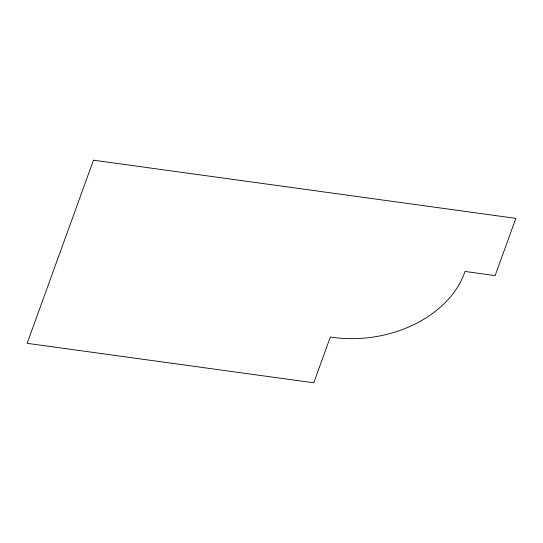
<?xml version="1.0" encoding="UTF-8"?>
<svg xmlns="http://www.w3.org/2000/svg" width="543" height="543" viewBox="0 0 543 543"><rect width="100%" height="100%" fill="white"/><g stroke="black" fill="none" stroke-linecap="round" stroke-linejoin="round"><path stroke-width="0.81" d="M93.471 160.192L27.15 343.332L313.766 382.808L330.348 337.02A107.439 78.83 -8.2 0 0 464.957 271.446L495.128 275.6L515.85 218.374L93.471 160.192"/></g></svg>
